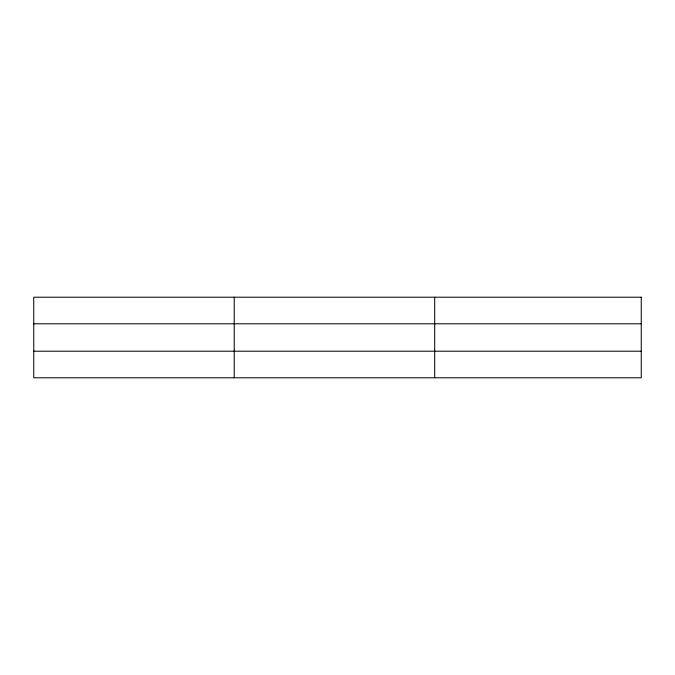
<?xml version="1.0" encoding="UTF-8"?>
<svg xmlns="http://www.w3.org/2000/svg" width="675" height="675" viewBox="0 0 675 675"><rect width="100%" height="100%" fill="white"/><g stroke="black" fill="none" stroke-linecap="round" stroke-linejoin="round"><path stroke-width="1.01" d="M234.225 297.211L234.225 377.789M434.7 297.211L434.7 377.789M33.75 323.798L641.25 323.798M33.75 351.202L641.25 351.202M641.25 297.211L641.25 377.789L33.75 377.789L33.75 297.211L641.25 297.211"/></g></svg>
